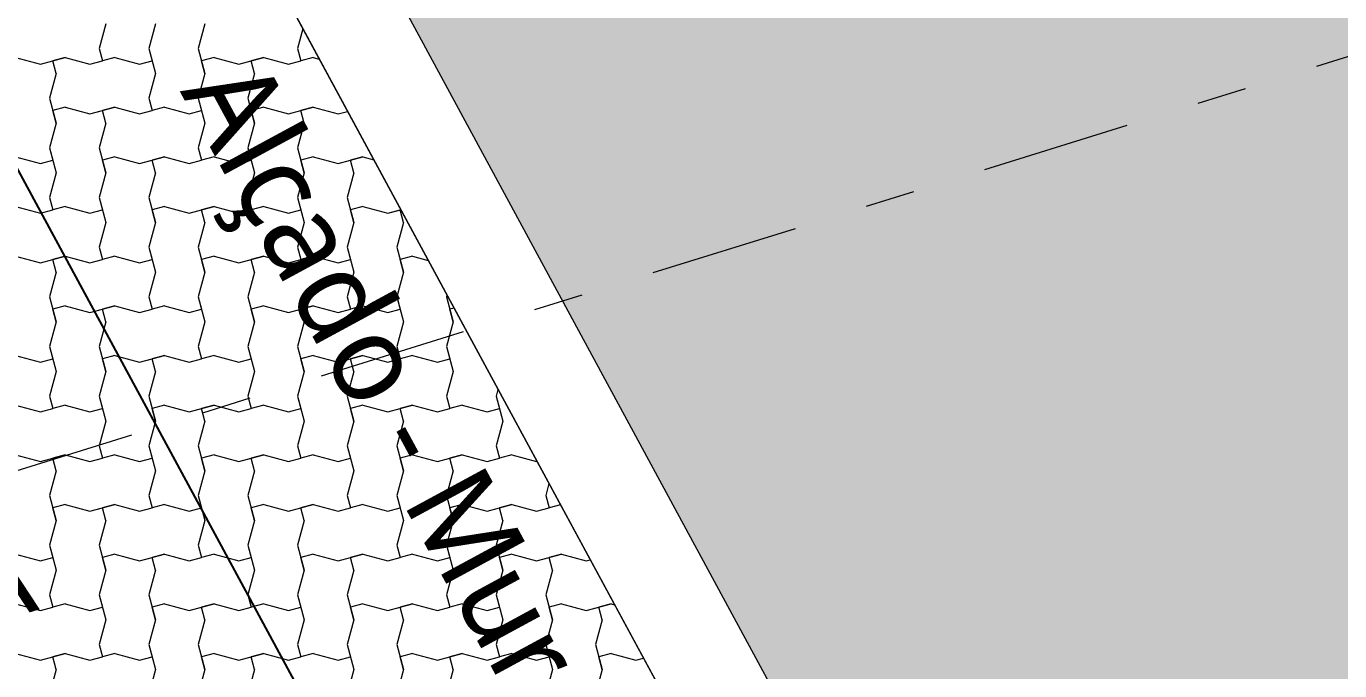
# Model space of a CAD drawing. Header units: metres. Extents: x -111189 to -108577, y -72951 to -72647.
# Drawn here: x -110201.613 to -110198.967, y -72660.995 to -72659.697 of the extents above; entities that cross this region are included whole.
import ezdxf

# ---------------------------------------------------------------- set-up
doc = ezdxf.new("R2010")
doc.units = ezdxf.units.M
doc.header["$MEASUREMENT"] = 0
doc.set_wipeout_variables(frame=1)
doc.linetypes.add('OTK - Traço Ponto CORTES_ALÇ', pattern=[0.6, 0.3, -0.15, 0, -0.15])
doc.linetypes.add('Wipeout_Contour', pattern=[1, 0, -1])
for name, color, linetype in [('00 - Muros - Pormenores', 7, 'Continuous'), ('02 - PASSEIOS', 7, 'Continuous'), ('07 - MUROS', 7, 'Continuous'), ('14 - CORTES.Marcadores', 7, 'Continuous'), ('Planta Piso -1_1_01 - TERRENO PROPOSTO', 7, 'Continuous')]:
    doc.layers.add(name, color=color, linetype=linetype)
doc.styles.add('ESTILO_GERADO_2', font='malgunsl.ttf')
doc.styles.add('ESTILO_GERADO_3', font='AGENCYR.TTF')
doc.styles.add('ESTILO_GERADO_4', font='malgunsl.ttf', dxfattribs={"width": 0.8})
doc.dimstyles.new('ESTILO_GERADO__2', dxfattribs={"dimtxt": 0.15, "dimasz": 0.057, "dimexe": 0.18, "dimexo": 0.05, "dimgap": 0, "dimtad": 1, "dimzin": 0, "dimdsep": 46, "dimtxsty": 'ESTILO_GERADO_3', "dimblk": 'ARROWHEAD_2', "dimblk1": 'ARROWHEAD_2', "dimblk2": 'ARROWHEAD_2', "dimcen": 0.09, "dimclrd": 7, "dimclre": 7, "dimclrt": 7, "dimadec": 0, "dimazin": 0, "dimtfac": 1, "dimtdec": 4, "dimtmove": 0, "dimatfit": 3, "dimfxl": 1, "dimtolj": 1, "dimtzin": 0, "dimarcsym": 0})

# ---------------------------------------------------------------- blocks, each defined once
blk = doc.blocks.new('*X25', base_point=(-110957.0649, -73026.2797))
at = {"layer": '02 - PASSEIOS', "color": 253, "linetype": 'Continuous', "lineweight": 9}
for p, q in [((-111177.0515, -72922.198), (-111177.0649, -72922.248)), ((-111176.9515, -72922.198), (-111176.9649, -72922.248)), ((-111176.9515, -72922.198), (-111176.9649, -72922.248)), ((-111176.8515, -72922.198), (-111176.8649, -72922.248)), ((-111176.6542, -72922.2083), (-111176.6649, -72922.248)), ((-111177.0649, -72922.248), (-111177.0582, -72922.273)), ((-111176.9649, -72922.248), (-111176.9582, -72922.273)), ((-111176.9649, -72922.248), (-111176.9515, -72922.298)), ((-111176.8649, -72922.248), (-111176.8515, -72922.298)), ((-111176.6649, -72922.248), (-111176.6582, -72922.273)), ((-111177.2332, -72922.2663), (-111177.1832, -72922.2797)), ((-111177.2332, -72922.2663), (-111177.1832, -72922.2797)), ((-111177.1832, -72922.2797), (-111177.1332, -72922.2663)), ((-111177.1832, -72922.2797), (-111177.1582, -72922.273)), ((-111177.1332, -72922.2663), (-111177.1582, -72922.273)), ((-111177.1515, -72922.298), (-111177.1582, -72922.273)), ((-111177.1332, -72922.2663), (-111177.0832, -72922.2797)), ((-111177.1332, -72922.2663), (-111177.0832, -72922.2797)), ((-111177.0832, -72922.2797), (-111177.0582, -72922.273)), ((-111177.0832, -72922.2797), (-111177.0582, -72922.273)), ((-111177.0332, -72922.2663), (-111177.0582, -72922.273)), ((-111177.0332, -72922.2663), (-111176.9832, -72922.2797)), ((-111176.9832, -72922.2797), (-111176.9582, -72922.273)), ((-111176.8332, -72922.2663), (-111176.8582, -72922.273)), ((-111176.8332, -72922.2663), (-111176.8582, -72922.273)), ((-111176.8515, -72922.298), (-111176.8582, -72922.273)), ((-111176.8332, -72922.2663), (-111176.7832, -72922.2797)), ((-111176.8332, -72922.2663), (-111176.7832, -72922.2797)), ((-111176.7832, -72922.2797), (-111176.7332, -72922.2663)), ((-111176.7832, -72922.2797), (-111176.7582, -72922.273)), ((-111176.7332, -72922.2663), (-111176.7582, -72922.273)), ((-111176.7515, -72922.298), (-111176.7582, -72922.273)), ((-111176.7332, -72922.2663), (-111176.6832, -72922.2797)), ((-111176.7332, -72922.2663), (-111176.6832, -72922.2797)), ((-111176.6832, -72922.2797), (-111176.6582, -72922.273)), ((-111176.6832, -72922.2797), (-111176.6582, -72922.273)), ((-111176.6332, -72922.2663), (-111176.6582, -72922.273)), ((-111176.6332, -72922.2663), (-111176.6211, -72922.2696)), ((-111177.1515, -72922.298), (-111177.1649, -72922.348)), ((-111176.9515, -72922.298), (-111176.9649, -72922.348)), ((-111176.8515, -72922.298), (-111176.8649, -72922.348)), ((-111176.8515, -72922.298), (-111176.8649, -72922.348)), ((-111176.7515, -72922.298), (-111176.7649, -72922.348)), ((-111177.1649, -72922.348), (-111177.1515, -72922.398)), ((-111177.1332, -72922.3663), (-111177.1582, -72922.373)), ((-111177.1332, -72922.3663), (-111177.1582, -72922.373)), ((-111177.1332, -72922.3663), (-111177.0832, -72922.3797)), ((-111177.1332, -72922.3663), (-111177.0832, -72922.3797)), ((-111177.0832, -72922.3797), (-111177.0332, -72922.3663)), ((-111177.0332, -72922.3663), (-111177.0582, -72922.373)), ((-111177.0332, -72922.3663), (-111176.9832, -72922.3797)), ((-111177.0332, -72922.3663), (-111176.9832, -72922.3797)), ((-111176.9649, -72922.348), (-111176.9582, -72922.373)), ((-111176.9332, -72922.3663), (-111176.9582, -72922.373)), ((-111176.9332, -72922.3663), (-111176.8832, -72922.3797)), ((-111176.8649, -72922.348), (-111176.8582, -72922.373)), ((-111176.8649, -72922.348), (-111176.8515, -72922.398)), ((-111176.7649, -72922.348), (-111176.7515, -72922.398)), ((-111176.7332, -72922.3663), (-111176.7582, -72922.373)), ((-111176.7332, -72922.3663), (-111176.7582, -72922.373)), ((-111176.7332, -72922.3663), (-111176.6832, -72922.3797)), ((-111176.7332, -72922.3663), (-111176.6832, -72922.3797)), ((-111176.6832, -72922.3797), (-111176.6332, -72922.3663)), ((-111176.6332, -72922.3663), (-111176.6582, -72922.373)), ((-111176.6332, -72922.3663), (-111176.5832, -72922.3797)), ((-111176.6332, -72922.3663), (-111176.5832, -72922.3797)), ((-111177.1515, -72922.398), (-111177.1649, -72922.448)), ((-111177.1515, -72922.398), (-111177.1649, -72922.448)), ((-111177.1515, -72922.398), (-111177.1582, -72922.373)), ((-111177.0832, -72922.3797), (-111177.0582, -72922.373)), ((-111177.0515, -72922.398), (-111177.0649, -72922.448)), ((-111177.0515, -72922.398), (-111177.0582, -72922.373)), ((-111176.9832, -72922.3797), (-111176.9582, -72922.373)), ((-111176.9832, -72922.3797), (-111176.9582, -72922.373)), ((-111176.8832, -72922.3797), (-111176.8582, -72922.373)), ((-111176.8515, -72922.398), (-111176.8649, -72922.448)), ((-111176.7515, -72922.398), (-111176.7649, -72922.448)), ((-111176.7515, -72922.398), (-111176.7649, -72922.448)), ((-111176.7515, -72922.398), (-111176.7582, -72922.373)), ((-111176.6832, -72922.3797), (-111176.6582, -72922.373)), ((-111176.6515, -72922.398), (-111176.6649, -72922.448)), ((-111176.6515, -72922.398), (-111176.6582, -72922.373)), ((-111176.5832, -72922.3797), (-111176.5642, -72922.3746)), ((-111176.5832, -72922.3797), (-111176.5642, -72922.3746)), ((-111177.1649, -72922.448), (-111177.1582, -72922.473)), ((-111177.1649, -72922.448), (-111177.1515, -72922.498)), ((-111177.0649, -72922.448), (-111177.0515, -72922.498)), ((-111176.8649, -72922.448), (-111176.8582, -72922.473)), ((-111176.7649, -72922.448), (-111176.7582, -72922.473)), ((-111176.7649, -72922.448), (-111176.7515, -72922.498)), ((-111176.6649, -72922.448), (-111176.6515, -72922.498)), ((-111177.2332, -72922.4663), (-111177.1832, -72922.4797)), ((-111177.1832, -72922.4797), (-111177.1582, -72922.473)), ((-111177.0332, -72922.4663), (-111177.0582, -72922.473)), ((-111177.0332, -72922.4663), (-111177.0582, -72922.473)), ((-111177.0515, -72922.498), (-111177.0582, -72922.473)), ((-111177.0332, -72922.4663), (-111176.9832, -72922.4797)), ((-111177.0332, -72922.4663), (-111176.9832, -72922.4797)), ((-111176.9832, -72922.4797), (-111176.9332, -72922.4663)), ((-111176.9832, -72922.4797), (-111176.9582, -72922.473)), ((-111176.9332, -72922.4663), (-111176.9582, -72922.473)), ((-111176.9515, -72922.498), (-111176.9582, -72922.473)), ((-111176.9332, -72922.4663), (-111176.8832, -72922.4797)), ((-111176.9332, -72922.4663), (-111176.8832, -72922.4797)), ((-111176.8832, -72922.4797), (-111176.8582, -72922.473)), ((-111176.8832, -72922.4797), (-111176.8582, -72922.473)), ((-111176.8332, -72922.4663), (-111176.8582, -72922.473)), ((-111176.8332, -72922.4663), (-111176.7832, -72922.4797)), ((-111176.7832, -72922.4797), (-111176.7582, -72922.473)), ((-111176.6332, -72922.4663), (-111176.6582, -72922.473)), ((-111176.6332, -72922.4663), (-111176.6582, -72922.473)), ((-111176.6515, -72922.498), (-111176.6582, -72922.473)), ((-111176.6332, -72922.4663), (-111176.5832, -72922.4797)), ((-111176.6332, -72922.4663), (-111176.5832, -72922.4797)), ((-111176.5832, -72922.4797), (-111176.5332, -72922.4663)), ((-111176.5832, -72922.4797), (-111176.5582, -72922.473)), ((-111176.5332, -72922.4663), (-111176.5582, -72922.473)), ((-111176.5515, -72922.498), (-111176.5582, -72922.473)), ((-111176.5332, -72922.4663), (-111176.5114, -72922.4722)), ((-111176.5332, -72922.4663), (-111176.5114, -72922.4722)), ((-111177.1515, -72922.498), (-111177.1649, -72922.548)), ((-111177.0515, -72922.498), (-111177.0649, -72922.548)), ((-111177.0515, -72922.498), (-111177.0649, -72922.548)), ((-111176.9515, -72922.498), (-111176.9649, -72922.548)), ((-111176.7515, -72922.498), (-111176.7649, -72922.548)), ((-111176.6515, -72922.498), (-111176.6649, -72922.548)), ((-111176.6515, -72922.498), (-111176.6649, -72922.548)), ((-111176.5515, -72922.498), (-111176.5649, -72922.548)), ((-111177.1649, -72922.548), (-111177.1582, -72922.573)), ((-111177.0649, -72922.548), (-111177.0582, -72922.573)), ((-111177.0649, -72922.548), (-111177.0515, -72922.598)), ((-111176.9649, -72922.548), (-111176.9515, -72922.598)), ((-111176.7649, -72922.548), (-111176.7582, -72922.573)), ((-111176.6649, -72922.548), (-111176.6582, -72922.573)), ((-111176.6649, -72922.548), (-111176.6515, -72922.598)), ((-111176.5649, -72922.548), (-111176.5515, -72922.598)), ((-111177.2332, -72922.5663), (-111177.1832, -72922.5797)), ((-111177.2332, -72922.5663), (-111177.1832, -72922.5797)), ((-111177.1832, -72922.5797), (-111177.1582, -72922.573)), ((-111177.1832, -72922.5797), (-111177.1582, -72922.573)), ((-111177.1332, -72922.5663), (-111177.1582, -72922.573)), ((-111177.1332, -72922.5663), (-111177.0832, -72922.5797)), ((-111177.0832, -72922.5797), (-111177.0582, -72922.573)), ((-111176.9332, -72922.5663), (-111176.9582, -72922.573)), ((-111176.9332, -72922.5663), (-111176.9582, -72922.573)), ((-111176.9515, -72922.598), (-111176.9582, -72922.573)), ((-111176.9332, -72922.5663), (-111176.8832, -72922.5797)), ((-111176.9332, -72922.5663), (-111176.8832, -72922.5797)), ((-111176.8832, -72922.5797), (-111176.8332, -72922.5663)), ((-111176.8832, -72922.5797), (-111176.8582, -72922.573)), ((-111176.8332, -72922.5663), (-111176.8582, -72922.573)), ((-111176.8515, -72922.598), (-111176.8582, -72922.573)), ((-111176.8332, -72922.5663), (-111176.7832, -72922.5797)), ((-111176.8332, -72922.5663), (-111176.7832, -72922.5797)), ((-111176.7832, -72922.5797), (-111176.7582, -72922.573)), ((-111176.7832, -72922.5797), (-111176.7582, -72922.573)), ((-111176.7332, -72922.5663), (-111176.7582, -72922.573)), ((-111176.7332, -72922.5663), (-111176.6832, -72922.5797)), ((-111176.6832, -72922.5797), (-111176.6582, -72922.573)), ((-111176.5332, -72922.5663), (-111176.5582, -72922.573)), ((-111176.5332, -72922.5663), (-111176.5582, -72922.573)), ((-111176.5515, -72922.598), (-111176.5582, -72922.573)), ((-111176.5332, -72922.5663), (-111176.4832, -72922.5797)), ((-111176.5332, -72922.5663), (-111176.4832, -72922.5797)), ((-111176.4832, -72922.5797), (-111176.4569, -72922.5727)), ((-111176.4832, -72922.5797), (-111176.4582, -72922.573)), ((-111176.4569, -72922.5727), (-111176.4582, -72922.573)), ((-111176.4515, -72922.598), (-111176.4582, -72922.573)), ((-111177.0515, -72922.598), (-111177.0649, -72922.648)), ((-111176.9515, -72922.598), (-111176.9649, -72922.648)), ((-111176.9515, -72922.598), (-111176.9649, -72922.648)), ((-111176.8515, -72922.598), (-111176.8649, -72922.648)), ((-111176.6515, -72922.598), (-111176.6649, -72922.648)), ((-111176.5515, -72922.598), (-111176.5649, -72922.648)), ((-111176.5515, -72922.598), (-111176.5649, -72922.648)), ((-111176.4515, -72922.598), (-111176.4649, -72922.648)), ((-111177.0649, -72922.648), (-111177.0582, -72922.673)), ((-111176.9649, -72922.648), (-111176.9582, -72922.673)), ((-111176.9649, -72922.648), (-111176.9515, -72922.698)), ((-111176.8649, -72922.648), (-111176.8515, -72922.698)), ((-111176.6649, -72922.648), (-111176.6582, -72922.673)), ((-111176.5649, -72922.648), (-111176.5582, -72922.673)), ((-111176.5649, -72922.648), (-111176.5515, -72922.698)), ((-111176.4649, -72922.648), (-111176.4515, -72922.698)), ((-111177.2332, -72922.6663), (-111177.1832, -72922.6797)), ((-111177.2332, -72922.6663), (-111177.1832, -72922.6797)), ((-111177.1832, -72922.6797), (-111177.1332, -72922.6663)), ((-111177.1832, -72922.6797), (-111177.1582, -72922.673)), ((-111177.1332, -72922.6663), (-111177.1582, -72922.673)), ((-111177.1515, -72922.698), (-111177.1582, -72922.673)), ((-111177.1332, -72922.6663), (-111177.0832, -72922.6797)), ((-111177.1332, -72922.6663), (-111177.0832, -72922.6797)), ((-111177.0832, -72922.6797), (-111177.0582, -72922.673)), ((-111177.0832, -72922.6797), (-111177.0582, -72922.673)), ((-111177.0332, -72922.6663), (-111177.0582, -72922.673)), ((-111177.0332, -72922.6663), (-111176.9832, -72922.6797)), ((-111176.9832, -72922.6797), (-111176.9582, -72922.673)), ((-111176.8332, -72922.6663), (-111176.8582, -72922.673)), ((-111176.8332, -72922.6663), (-111176.8582, -72922.673)), ((-111176.8515, -72922.698), (-111176.8582, -72922.673)), ((-111176.8332, -72922.6663), (-111176.7832, -72922.6797)), ((-111176.8332, -72922.6663), (-111176.7832, -72922.6797)), ((-111176.7832, -72922.6797), (-111176.7332, -72922.6663)), ((-111176.7832, -72922.6797), (-111176.7582, -72922.673)), ((-111176.7332, -72922.6663), (-111176.7582, -72922.673)), ((-111176.7515, -72922.698), (-111176.7582, -72922.673)), ((-111176.7332, -72922.6663), (-111176.6832, -72922.6797)), ((-111176.7332, -72922.6663), (-111176.6832, -72922.6797)), ((-111176.6832, -72922.6797), (-111176.6582, -72922.673)), ((-111176.6832, -72922.6797), (-111176.6582, -72922.673)), ((-111176.6332, -72922.6663), (-111176.6582, -72922.673)), ((-111176.6332, -72922.6663), (-111176.5832, -72922.6797)), ((-111176.5832, -72922.6797), (-111176.5582, -72922.673)), ((-111176.4332, -72922.6663), (-111176.4582, -72922.673)), ((-111176.4332, -72922.6663), (-111176.4582, -72922.673)), ((-111176.4515, -72922.698), (-111176.4582, -72922.673)), ((-111176.4332, -72922.6663), (-111176.4016, -72922.6748)), ((-111176.4332, -72922.6663), (-111176.4016, -72922.6748)), ((-111177.1515, -72922.698), (-111177.1649, -72922.748)), ((-111176.9515, -72922.698), (-111176.9649, -72922.748)), ((-111176.8515, -72922.698), (-111176.8649, -72922.748)), ((-111176.8515, -72922.698), (-111176.8649, -72922.748)), ((-111176.7515, -72922.698), (-111176.7649, -72922.748)), ((-111176.5515, -72922.698), (-111176.5649, -72922.748)), ((-111176.4515, -72922.698), (-111176.4649, -72922.748)), ((-111176.4515, -72922.698), (-111176.4649, -72922.748)), ((-111177.1649, -72922.748), (-111177.1515, -72922.798)), ((-111177.1332, -72922.7663), (-111177.1582, -72922.773)), ((-111177.1332, -72922.7663), (-111177.1582, -72922.773)), ((-111177.1332, -72922.7663), (-111177.0832, -72922.7797)), ((-111177.1332, -72922.7663), (-111177.0832, -72922.7797)), ((-111177.0832, -72922.7797), (-111177.0332, -72922.7663)), ((-111177.0332, -72922.7663), (-111177.0582, -72922.773)), ((-111177.0332, -72922.7663), (-111176.9832, -72922.7797)), ((-111177.0332, -72922.7663), (-111176.9832, -72922.7797)), ((-111176.9649, -72922.748), (-111176.9582, -72922.773)), ((-111176.9332, -72922.7663), (-111176.9582, -72922.773)), ((-111176.9332, -72922.7663), (-111176.8832, -72922.7797)), ((-111176.8649, -72922.748), (-111176.8582, -72922.773)), ((-111176.8649, -72922.748), (-111176.8515, -72922.798)), ((-111176.7649, -72922.748), (-111176.7515, -72922.798)), ((-111176.7332, -72922.7663), (-111176.7582, -72922.773)), ((-111176.7332, -72922.7663), (-111176.7582, -72922.773)), ((-111176.7332, -72922.7663), (-111176.6832, -72922.7797)), ((-111176.7332, -72922.7663), (-111176.6832, -72922.7797)), ((-111176.6832, -72922.7797), (-111176.6332, -72922.7663)), ((-111176.6332, -72922.7663), (-111176.6582, -72922.773)), ((-111176.6332, -72922.7663), (-111176.5832, -72922.7797)), ((-111176.6332, -72922.7663), (-111176.5832, -72922.7797)), ((-111176.5649, -72922.748), (-111176.5582, -72922.773)), ((-111176.5332, -72922.7663), (-111176.5582, -72922.773)), ((-111176.5332, -72922.7663), (-111176.4832, -72922.7797)), ((-111176.4649, -72922.748), (-111176.4582, -72922.773)), ((-111176.4649, -72922.748), (-111176.4515, -72922.798)), ((-111176.3639, -72922.7445), (-111176.3649, -72922.748)), ((-111176.3649, -72922.748), (-111176.3515, -72922.798)), ((-111177.1515, -72922.798), (-111177.1582, -72922.773)), ((-111177.0832, -72922.7797), (-111177.0582, -72922.773)), ((-111177.0515, -72922.798), (-111177.0582, -72922.773)), ((-111176.9832, -72922.7797), (-111176.9582, -72922.773)), ((-111176.9832, -72922.7797), (-111176.9582, -72922.773)), ((-111176.8832, -72922.7797), (-111176.8582, -72922.773)), ((-111176.7515, -72922.798), (-111176.7582, -72922.773)), ((-111176.6832, -72922.7797), (-111176.6582, -72922.773)), ((-111176.6515, -72922.798), (-111176.6582, -72922.773)), ((-111176.5832, -72922.7797), (-111176.5582, -72922.773)), ((-111176.5832, -72922.7797), (-111176.5582, -72922.773)), ((-111176.4832, -72922.7797), (-111176.4582, -72922.773)), ((-111176.3497, -72922.7708), (-111176.3582, -72922.773)), ((-111176.3497, -72922.7708), (-111176.3582, -72922.773)), ((-111176.3515, -72922.798), (-111176.3582, -72922.773)), ((-111177.1515, -72922.798), (-111177.1649, -72922.848)), ((-111177.1515, -72922.798), (-111177.1649, -72922.848)), ((-111177.0515, -72922.798), (-111177.0649, -72922.848)), ((-111176.8515, -72922.798), (-111176.8649, -72922.848)), ((-111176.7515, -72922.798), (-111176.7649, -72922.848)), ((-111176.7515, -72922.798), (-111176.7649, -72922.848)), ((-111176.6515, -72922.798), (-111176.6649, -72922.848)), ((-111176.4515, -72922.798), (-111176.4649, -72922.848)), ((-111176.3515, -72922.798), (-111176.3649, -72922.848)), ((-111176.3515, -72922.798), (-111176.3649, -72922.848)), ((-111177.2332, -72922.8663), (-111177.1832, -72922.8797)), ((-111177.1832, -72922.8797), (-111177.1582, -72922.873)), ((-111177.1649, -72922.848), (-111177.1582, -72922.873)), ((-111177.1649, -72922.848), (-111177.1515, -72922.898)), ((-111177.0649, -72922.848), (-111177.0515, -72922.898)), ((-111177.0332, -72922.8663), (-111177.0582, -72922.873)), ((-111177.0332, -72922.8663), (-111177.0582, -72922.873)), ((-111177.0515, -72922.898), (-111177.0582, -72922.873)), ((-111177.0332, -72922.8663), (-111176.9832, -72922.8797)), ((-111177.0332, -72922.8663), (-111176.9832, -72922.8797)), ((-111176.9832, -72922.8797), (-111176.9332, -72922.8663)), ((-111176.9832, -72922.8797), (-111176.9582, -72922.873)), ((-111176.9332, -72922.8663), (-111176.9582, -72922.873)), ((-111176.9515, -72922.898), (-111176.9582, -72922.873)), ((-111176.9332, -72922.8663), (-111176.8832, -72922.8797)), ((-111176.9332, -72922.8663), (-111176.8832, -72922.8797)), ((-111176.8832, -72922.8797), (-111176.8582, -72922.873)), ((-111176.8832, -72922.8797), (-111176.8582, -72922.873)), ((-111176.8649, -72922.848), (-111176.8582, -72922.873)), ((-111176.8332, -72922.8663), (-111176.8582, -72922.873)), ((-111176.8332, -72922.8663), (-111176.7832, -72922.8797)), ((-111176.7832, -72922.8797), (-111176.7582, -72922.873)), ((-111176.7649, -72922.848), (-111176.7582, -72922.873)), ((-111176.7649, -72922.848), (-111176.7515, -72922.898)), ((-111176.6649, -72922.848), (-111176.6515, -72922.898)), ((-111176.6332, -72922.8663), (-111176.6582, -72922.873)), ((-111176.6332, -72922.8663), (-111176.6582, -72922.873)), ((-111176.6515, -72922.898), (-111176.6582, -72922.873)), ((-111176.6332, -72922.8663), (-111176.5832, -72922.8797)), ((-111176.6332, -72922.8663), (-111176.5832, -72922.8797)), ((-111176.5832, -72922.8797), (-111176.5332, -72922.8663)), ((-111176.5832, -72922.8797), (-111176.5582, -72922.873)), ((-111176.5332, -72922.8663), (-111176.5582, -72922.873)), ((-111176.5515, -72922.898), (-111176.5582, -72922.873)), ((-111176.5332, -72922.8663), (-111176.4832, -72922.8797)), ((-111176.5332, -72922.8663), (-111176.4832, -72922.8797)), ((-111176.4832, -72922.8797), (-111176.4582, -72922.873)), ((-111176.4832, -72922.8797), (-111176.4582, -72922.873)), ((-111176.4649, -72922.848), (-111176.4582, -72922.873)), ((-111176.4332, -72922.8663), (-111176.4582, -72922.873)), ((-111176.4332, -72922.8663), (-111176.3832, -72922.8797)), ((-111176.3832, -72922.8797), (-111176.3582, -72922.873)), ((-111176.3649, -72922.848), (-111176.3582, -72922.873)), ((-111176.3649, -72922.848), (-111176.3515, -72922.898)), ((-111177.1515, -72922.898), (-111177.1649, -72922.948)), ((-111177.0515, -72922.898), (-111177.0649, -72922.948)), ((-111177.0515, -72922.898), (-111177.0649, -72922.948)), ((-111176.9515, -72922.898), (-111176.9649, -72922.948)), ((-111176.7515, -72922.898), (-111176.7649, -72922.948)), ((-111176.6515, -72922.898), (-111176.6649, -72922.948)), ((-111176.6515, -72922.898), (-111176.6649, -72922.948)), ((-111176.5515, -72922.898), (-111176.5649, -72922.948)), ((-111176.3515, -72922.898), (-111176.3649, -72922.948)), ((-111177.1649, -72922.948), (-111177.1582, -72922.973)), ((-111177.0649, -72922.948), (-111177.0582, -72922.973)), ((-111177.0649, -72922.948), (-111177.0515, -72922.998)), ((-111176.9649, -72922.948), (-111176.9515, -72922.998)), ((-111176.7649, -72922.948), (-111176.7582, -72922.973)), ((-111176.6649, -72922.948), (-111176.6582, -72922.973)), ((-111176.6649, -72922.948), (-111176.6515, -72922.998)), ((-111176.5649, -72922.948), (-111176.5515, -72922.998)), ((-111176.3649, -72922.948), (-111176.3582, -72922.973)), ((-111176.2612, -72922.9342), (-111176.2649, -72922.948)), ((-111176.2612, -72922.9342), (-111176.2649, -72922.948)), ((-111176.2649, -72922.948), (-111176.2582, -72922.973)), ((-111176.2649, -72922.948), (-111176.2515, -72922.998)), ((-111177.2332, -72922.9663), (-111177.1832, -72922.9797)), ((-111177.2332, -72922.9663), (-111177.1832, -72922.9797)), ((-111177.1832, -72922.9797), (-111177.1582, -72922.973)), ((-111177.1832, -72922.9797), (-111177.1582, -72922.973)), ((-111177.1332, -72922.9663), (-111177.1582, -72922.973)), ((-111177.1332, -72922.9663), (-111177.0832, -72922.9797)), ((-111177.0832, -72922.9797), (-111177.0582, -72922.973)), ((-111176.9332, -72922.9663), (-111176.9582, -72922.973)), ((-111176.9332, -72922.9663), (-111176.9582, -72922.973)), ((-111176.9515, -72922.998), (-111176.9582, -72922.973)), ((-111176.9332, -72922.9663), (-111176.8832, -72922.9797)), ((-111176.9332, -72922.9663), (-111176.8832, -72922.9797)), ((-111176.8832, -72922.9797), (-111176.8332, -72922.9663)), ((-111176.8832, -72922.9797), (-111176.8582, -72922.973)), ((-111176.8332, -72922.9663), (-111176.8582, -72922.973)), ((-111176.8515, -72922.998), (-111176.8582, -72922.973)), ((-111176.8332, -72922.9663), (-111176.7832, -72922.9797)), ((-111176.8332, -72922.9663), (-111176.7832, -72922.9797)), ((-111176.7832, -72922.9797), (-111176.7582, -72922.973)), ((-111176.7832, -72922.9797), (-111176.7582, -72922.973)), ((-111176.7332, -72922.9663), (-111176.7582, -72922.973)), ((-111176.7332, -72922.9663), (-111176.6832, -72922.9797)), ((-111176.6832, -72922.9797), (-111176.6582, -72922.973)), ((-111176.5332, -72922.9663), (-111176.5582, -72922.973)), ((-111176.5332, -72922.9663), (-111176.5582, -72922.973)), ((-111176.5515, -72922.998), (-111176.5582, -72922.973)), ((-111176.5332, -72922.9663), (-111176.4832, -72922.9797)), ((-111176.5332, -72922.9663), (-111176.4832, -72922.9797)), ((-111176.4832, -72922.9797), (-111176.4332, -72922.9663)), ((-111176.4832, -72922.9797), (-111176.4582, -72922.973)), ((-111176.4332, -72922.9663), (-111176.4582, -72922.973)), ((-111176.4515, -72922.998), (-111176.4582, -72922.973)), ((-111176.4332, -72922.9663), (-111176.3832, -72922.9797)), ((-111176.4332, -72922.9663), (-111176.3832, -72922.9797)), ((-111176.3832, -72922.9797), (-111176.3582, -72922.973)), ((-111176.3832, -72922.9797), (-111176.3582, -72922.973)), ((-111176.3332, -72922.9663), (-111176.3582, -72922.973)), ((-111176.3332, -72922.9663), (-111176.2832, -72922.9797)), ((-111176.2832, -72922.9797), (-111176.2582, -72922.973)), ((-111177.0515, -72922.998), (-111177.0649, -72923.048)), ((-111176.9515, -72922.998), (-111176.9649, -72923.048)), ((-111176.9515, -72922.998), (-111176.9649, -72923.048)), ((-111176.8515, -72922.998), (-111176.8649, -72923.048)), ((-111176.6515, -72922.998), (-111176.6649, -72923.048)), ((-111176.5515, -72922.998), (-111176.5649, -72923.048)), ((-111176.5515, -72922.998), (-111176.5649, -72923.048)), ((-111176.4515, -72922.998), (-111176.4649, -72923.048)), ((-111176.2515, -72922.998), (-111176.2649, -72923.048)), ((-111177.0649, -72923.048), (-111177.0582, -72923.073)), ((-111176.9649, -72923.048), (-111176.9582, -72923.073)), ((-111176.9649, -72923.048), (-111176.9515, -72923.098)), ((-111176.8649, -72923.048), (-111176.8515, -72923.098)), ((-111176.6649, -72923.048), (-111176.6582, -72923.073)), ((-111176.5649, -72923.048), (-111176.5582, -72923.073)), ((-111176.5649, -72923.048), (-111176.5515, -72923.098)), ((-111176.4649, -72923.048), (-111176.4515, -72923.098)), ((-111176.2649, -72923.048), (-111176.2582, -72923.073)), ((-111177.2332, -72923.0663), (-111177.1832, -72923.0797)), ((-111177.2332, -72923.0663), (-111177.1832, -72923.0797)), ((-111177.1832, -72923.0797), (-111177.1332, -72923.0663)), ((-111177.1832, -72923.0797), (-111177.1582, -72923.073)), ((-111177.1332, -72923.0663), (-111177.1582, -72923.073)), ((-111177.1515, -72923.098), (-111177.1582, -72923.073)), ((-111177.1332, -72923.0663), (-111177.0832, -72923.0797)), ((-111177.1332, -72923.0663), (-111177.0832, -72923.0797)), ((-111177.0832, -72923.0797), (-111177.0582, -72923.073)), ((-111177.0832, -72923.0797), (-111177.0582, -72923.073)), ((-111177.0332, -72923.0663), (-111177.0582, -72923.073)), ((-111177.0332, -72923.0663), (-111176.9832, -72923.0797)), ((-111176.9832, -72923.0797), (-111176.9582, -72923.073)), ((-111176.8332, -72923.0663), (-111176.8582, -72923.073)), ((-111176.8332, -72923.0663), (-111176.8582, -72923.073)), ((-111176.8515, -72923.098), (-111176.8582, -72923.073)), ((-111176.8332, -72923.0663), (-111176.7832, -72923.0797)), ((-111176.8332, -72923.0663), (-111176.7832, -72923.0797)), ((-111176.7832, -72923.0797), (-111176.7332, -72923.0663)), ((-111176.7832, -72923.0797), (-111176.7582, -72923.073)), ((-111176.7332, -72923.0663), (-111176.7582, -72923.073)), ((-111176.7515, -72923.098), (-111176.7582, -72923.073)), ((-111176.7332, -72923.0663), (-111176.6832, -72923.0797)), ((-111176.7332, -72923.0663), (-111176.6832, -72923.0797)), ((-111176.6832, -72923.0797), (-111176.6582, -72923.073)), ((-111176.6832, -72923.0797), (-111176.6582, -72923.073)), ((-111176.6332, -72923.0663), (-111176.6582, -72923.073)), ((-111176.6332, -72923.0663), (-111176.5832, -72923.0797)), ((-111176.5832, -72923.0797), (-111176.5582, -72923.073)), ((-111176.4332, -72923.0663), (-111176.4582, -72923.073)), ((-111176.4332, -72923.0663), (-111176.4582, -72923.073)), ((-111176.4515, -72923.098), (-111176.4582, -72923.073)), ((-111176.4332, -72923.0663), (-111176.3832, -72923.0797)), ((-111176.4332, -72923.0663), (-111176.3832, -72923.0797)), ((-111176.3832, -72923.0797), (-111176.3332, -72923.0663)), ((-111176.3832, -72923.0797), (-111176.3582, -72923.073)), ((-111176.3332, -72923.0663), (-111176.3582, -72923.073)), ((-111176.3515, -72923.098), (-111176.3582, -72923.073)), ((-111176.3332, -72923.0663), (-111176.2832, -72923.0797)), ((-111176.3332, -72923.0663), (-111176.2832, -72923.0797)), ((-111176.2832, -72923.0797), (-111176.2582, -72923.073)), ((-111176.2832, -72923.0797), (-111176.2582, -72923.073)), ((-111176.2332, -72923.0663), (-111176.2582, -72923.073)), ((-111176.2332, -72923.0663), (-111176.1832, -72923.0797)), ((-111176.1832, -72923.0797), (-111176.1825, -72923.0795)), ((-111177.1515, -72923.098), (-111177.1649, -72923.148)), ((-111176.9515, -72923.098), (-111176.9649, -72923.148)), ((-111176.8515, -72923.098), (-111176.8649, -72923.148)), ((-111176.8515, -72923.098), (-111176.8649, -72923.148)), ((-111176.7515, -72923.098), (-111176.7649, -72923.148)), ((-111176.5515, -72923.098), (-111176.5649, -72923.148)), ((-111176.4515, -72923.098), (-111176.4649, -72923.148)), ((-111176.4515, -72923.098), (-111176.4649, -72923.148)), ((-111176.3515, -72923.098), (-111176.3649, -72923.148)), ((-111176.1584, -72923.1239), (-111176.1649, -72923.148)), ((-111177.1649, -72923.148), (-111177.1515, -72923.198)), ((-111176.9649, -72923.148), (-111176.9582, -72923.173)), ((-111176.8649, -72923.148), (-111176.8582, -72923.173)), ((-111176.8649, -72923.148), (-111176.8515, -72923.198)), ((-111176.7649, -72923.148), (-111176.7515, -72923.198)), ((-111176.5649, -72923.148), (-111176.5582, -72923.173)), ((-111176.4649, -72923.148), (-111176.4582, -72923.173)), ((-111176.4649, -72923.148), (-111176.4515, -72923.198)), ((-111176.3649, -72923.148), (-111176.3515, -72923.198)), ((-111176.1649, -72923.148), (-111176.1582, -72923.173)), ((-111177.1332, -72923.1663), (-111177.1582, -72923.173)), ((-111177.1332, -72923.1663), (-111177.1582, -72923.173)), ((-111177.1515, -72923.198), (-111177.1582, -72923.173)), ((-111177.1332, -72923.1663), (-111177.0832, -72923.1797)), ((-111177.1332, -72923.1663), (-111177.0832, -72923.1797)), ((-111177.0832, -72923.1797), (-111177.0332, -72923.1663)), ((-111177.0832, -72923.1797), (-111177.0582, -72923.173)), ((-111177.0332, -72923.1663), (-111177.0582, -72923.173)), ((-111177.0515, -72923.198), (-111177.0582, -72923.173)), ((-111177.0332, -72923.1663), (-111176.9832, -72923.1797)), ((-111177.0332, -72923.1663), (-111176.9832, -72923.1797)), ((-111176.9832, -72923.1797), (-111176.9582, -72923.173)), ((-111176.9832, -72923.1797), (-111176.9582, -72923.173)), ((-111176.9332, -72923.1663), (-111176.9582, -72923.173)), ((-111176.9332, -72923.1663), (-111176.8832, -72923.1797)), ((-111176.8832, -72923.1797), (-111176.8582, -72923.173)), ((-111176.7332, -72923.1663), (-111176.7582, -72923.173)), ((-111176.7332, -72923.1663), (-111176.7582, -72923.173)), ((-111176.7515, -72923.198), (-111176.7582, -72923.173)), ((-111176.7332, -72923.1663), (-111176.6832, -72923.1797)), ((-111176.7332, -72923.1663), (-111176.6832, -72923.1797)), ((-111176.6832, -72923.1797), (-111176.6332, -72923.1663)), ((-111176.6832, -72923.1797), (-111176.6582, -72923.173)), ((-111176.6332, -72923.1663), (-111176.6582, -72923.173)), ((-111176.6515, -72923.198), (-111176.6582, -72923.173)), ((-111176.6332, -72923.1663), (-111176.5832, -72923.1797)), ((-111176.6332, -72923.1663), (-111176.5832, -72923.1797)), ((-111176.5832, -72923.1797), (-111176.5582, -72923.173)), ((-111176.5832, -72923.1797), (-111176.5582, -72923.173)), ((-111176.5332, -72923.1663), (-111176.5582, -72923.173)), ((-111176.5332, -72923.1663), (-111176.4832, -72923.1797)), ((-111176.4832, -72923.1797), (-111176.4582, -72923.173)), ((-111176.3332, -72923.1663), (-111176.3582, -72923.173)), ((-111176.3332, -72923.1663), (-111176.3582, -72923.173)), ((-111176.3515, -72923.198), (-111176.3582, -72923.173)), ((-111176.3332, -72923.1663), (-111176.2832, -72923.1797)), ((-111176.3332, -72923.1663), (-111176.2832, -72923.1797)), ((-111176.2832, -72923.1797), (-111176.2332, -72923.1663)), ((-111176.2832, -72923.1797), (-111176.2582, -72923.173)), ((-111176.2332, -72923.1663), (-111176.2582, -72923.173)), ((-111176.2515, -72923.198), (-111176.2582, -72923.173)), ((-111176.2332, -72923.1663), (-111176.1832, -72923.1797)), ((-111176.2332, -72923.1663), (-111176.1832, -72923.1797)), ((-111176.1832, -72923.1797), (-111176.1582, -72923.173)), ((-111176.1832, -72923.1797), (-111176.1582, -72923.173)), ((-111176.1352, -72923.1669), (-111176.1582, -72923.173)), ((-111177.1515, -72923.198), (-111177.1649, -72923.248)), ((-111177.1515, -72923.198), (-111177.1649, -72923.248)), ((-111177.0515, -72923.198), (-111177.0649, -72923.248)), ((-111176.8515, -72923.198), (-111176.8649, -72923.248)), ((-111176.7515, -72923.198), (-111176.7649, -72923.248)), ((-111176.7515, -72923.198), (-111176.7649, -72923.248)), ((-111176.6515, -72923.198), (-111176.6649, -72923.248)), ((-111176.4515, -72923.198), (-111176.4649, -72923.248)), ((-111176.3515, -72923.198), (-111176.3649, -72923.248)), ((-111176.3515, -72923.198), (-111176.3649, -72923.248)), ((-111176.2515, -72923.198), (-111176.2649, -72923.248)), ((-111177.2332, -72923.2663), (-111177.1832, -72923.2797)), ((-111177.1649, -72923.248), (-111177.1582, -72923.273)), ((-111177.1649, -72923.248), (-111177.1515, -72923.298)), ((-111177.0649, -72923.248), (-111177.0515, -72923.298)), ((-111177.0332, -72923.2663), (-111177.0582, -72923.273)), ((-111177.0332, -72923.2663), (-111177.0582, -72923.273)), ((-111177.0332, -72923.2663), (-111176.9832, -72923.2797)), ((-111177.0332, -72923.2663), (-111176.9832, -72923.2797)), ((-111176.9832, -72923.2797), (-111176.9332, -72923.2663)), ((-111176.9332, -72923.2663), (-111176.9582, -72923.273)), ((-111176.9332, -72923.2663), (-111176.8832, -72923.2797)), ((-111176.9332, -72923.2663), (-111176.8832, -72923.2797)), ((-111176.8649, -72923.248), (-111176.8582, -72923.273)), ((-111176.8332, -72923.2663), (-111176.8582, -72923.273)), ((-111176.8332, -72923.2663), (-111176.7832, -72923.2797)), ((-111176.7649, -72923.248), (-111176.7582, -72923.273)), ((-111176.7649, -72923.248), (-111176.7515, -72923.298)), ((-111176.6649, -72923.248), (-111176.6515, -72923.298)), ((-111176.6332, -72923.2663), (-111176.6582, -72923.273)), ((-111176.6332, -72923.2663), (-111176.6582, -72923.273)), ((-111176.6332, -72923.2663), (-111176.5832, -72923.2797)), ((-111176.6332, -72923.2663), (-111176.5832, -72923.2797)), ((-111176.5832, -72923.2797), (-111176.5332, -72923.2663)), ((-111176.5332, -72923.2663), (-111176.5582, -72923.273)), ((-111176.5332, -72923.2663), (-111176.4832, -72923.2797)), ((-111176.5332, -72923.2663), (-111176.4832, -72923.2797)), ((-111176.4649, -72923.248), (-111176.4582, -72923.273)), ((-111176.4332, -72923.2663), (-111176.4582, -72923.273)), ((-111176.4332, -72923.2663), (-111176.3832, -72923.2797)), ((-111176.3649, -72923.248), (-111176.3582, -72923.273)), ((-111176.3649, -72923.248), (-111176.3515, -72923.298)), ((-111176.2649, -72923.248), (-111176.2515, -72923.298)), ((-111176.2332, -72923.2663), (-111176.2582, -72923.273)), ((-111176.2332, -72923.2663), (-111176.2582, -72923.273)), ((-111176.2332, -72923.2663), (-111176.1832, -72923.2797)), ((-111176.2332, -72923.2663), (-111176.1832, -72923.2797)), ((-111176.1832, -72923.2797), (-111176.1332, -72923.2663)), ((-111176.1332, -72923.2663), (-111176.1582, -72923.273)), ((-111176.1332, -72923.2663), (-111176.0832, -72923.2797)), ((-111176.1332, -72923.2663), (-111176.0832, -72923.2797)), ((-111177.1832, -72923.2797), (-111177.1582, -72923.273)), ((-111177.0515, -72923.298), (-111177.0582, -72923.273)), ((-111176.9832, -72923.2797), (-111176.9582, -72923.273)), ((-111176.9515, -72923.298), (-111176.9582, -72923.273)), ((-111176.8832, -72923.2797), (-111176.8582, -72923.273)), ((-111176.8832, -72923.2797), (-111176.8582, -72923.273)), ((-111176.7832, -72923.2797), (-111176.7582, -72923.273)), ((-111176.6515, -72923.298), (-111176.6582, -72923.273)), ((-111176.5832, -72923.2797), (-111176.5582, -72923.273)), ((-111176.5515, -72923.298), (-111176.5582, -72923.273)), ((-111176.4832, -72923.2797), (-111176.4582, -72923.273)), ((-111176.4832, -72923.2797), (-111176.4582, -72923.273)), ((-111176.3832, -72923.2797), (-111176.3582, -72923.273)), ((-111176.2515, -72923.298), (-111176.2582, -72923.273)), ((-111176.1832, -72923.2797), (-111176.1582, -72923.273)), ((-111176.1515, -72923.298), (-111176.1582, -72923.273)), ((-111176.0832, -72923.2797), (-111176.0752, -72923.2776)), ((-111176.0832, -72923.2797), (-111176.0752, -72923.2776)), ((-111177.1515, -72923.298), (-111177.1649, -72923.348)), ((-111177.0515, -72923.298), (-111177.0649, -72923.348)), ((-111177.0515, -72923.298), (-111177.0649, -72923.348)), ((-111176.9515, -72923.298), (-111176.9649, -72923.348)), ((-111176.7515, -72923.298), (-111176.7649, -72923.348)), ((-111176.6515, -72923.298), (-111176.6649, -72923.348)), ((-111176.6515, -72923.298), (-111176.6649, -72923.348)), ((-111176.5515, -72923.298), (-111176.5649, -72923.348)), ((-111176.3515, -72923.298), (-111176.3649, -72923.348)), ((-111176.2515, -72923.298), (-111176.2649, -72923.348)), ((-111176.2515, -72923.298), (-111176.2649, -72923.348)), ((-111176.1515, -72923.298), (-111176.1649, -72923.348)), ((-111177.1649, -72923.348), (-111177.1582, -72923.373)), ((-111177.0649, -72923.348), (-111177.0582, -72923.373)), ((-111177.0649, -72923.348), (-111177.0515, -72923.398)), ((-111176.9649, -72923.348), (-111176.9515, -72923.398)), ((-111176.7649, -72923.348), (-111176.7582, -72923.373)), ((-111176.6649, -72923.348), (-111176.6582, -72923.373)), ((-111176.6649, -72923.348), (-111176.6515, -72923.398)), ((-111176.5649, -72923.348), (-111176.5515, -72923.398)), ((-111176.3649, -72923.348), (-111176.3582, -72923.373)), ((-111176.2649, -72923.348), (-111176.2582, -72923.373)), ((-111176.2649, -72923.348), (-111176.2515, -72923.398)), ((-111176.1649, -72923.348), (-111176.1515, -72923.398)), ((-111177.2332, -72923.3663), (-111177.1832, -72923.3797)), ((-111177.2332, -72923.3663), (-111177.1832, -72923.3797)), ((-111177.1832, -72923.3797), (-111177.1582, -72923.373)), ((-111177.1832, -72923.3797), (-111177.1582, -72923.373)), ((-111177.1332, -72923.3663), (-111177.1582, -72923.373)), ((-111177.1332, -72923.3663), (-111177.0832, -72923.3797)), ((-111177.0832, -72923.3797), (-111177.0582, -72923.373)), ((-111176.9332, -72923.3663), (-111176.9582, -72923.373)), ((-111176.9332, -72923.3663), (-111176.9582, -72923.373)), ((-111176.9515, -72923.398), (-111176.9582, -72923.373)), ((-111176.9332, -72923.3663), (-111176.8832, -72923.3797)), ((-111176.9332, -72923.3663), (-111176.8832, -72923.3797)), ((-111176.8832, -72923.3797), (-111176.8332, -72923.3663)), ((-111176.8832, -72923.3797), (-111176.8582, -72923.373)), ((-111176.8332, -72923.3663), (-111176.8582, -72923.373)), ((-111176.8515, -72923.398), (-111176.8582, -72923.373)), ((-111176.8332, -72923.3663), (-111176.7832, -72923.3797)), ((-111176.8332, -72923.3663), (-111176.7832, -72923.3797)), ((-111176.7832, -72923.3797), (-111176.7582, -72923.373)), ((-111176.7832, -72923.3797), (-111176.7582, -72923.373)), ((-111176.7332, -72923.3663), (-111176.7582, -72923.373)), ((-111176.7332, -72923.3663), (-111176.6832, -72923.3797)), ((-111176.6832, -72923.3797), (-111176.6582, -72923.373)), ((-111176.5332, -72923.3663), (-111176.5582, -72923.373)), ((-111176.5332, -72923.3663), (-111176.5582, -72923.373)), ((-111176.5515, -72923.398), (-111176.5582, -72923.373)), ((-111176.5332, -72923.3663), (-111176.4832, -72923.3797)), ((-111176.5332, -72923.3663), (-111176.4832, -72923.3797)), ((-111176.4832, -72923.3797), (-111176.4332, -72923.3663)), ((-111176.4832, -72923.3797), (-111176.4582, -72923.373)), ((-111176.4332, -72923.3663), (-111176.4582, -72923.373)), ((-111176.4515, -72923.398), (-111176.4582, -72923.373)), ((-111176.4332, -72923.3663), (-111176.3832, -72923.3797)), ((-111176.4332, -72923.3663), (-111176.3832, -72923.3797)), ((-111176.3832, -72923.3797), (-111176.3582, -72923.373)), ((-111176.3832, -72923.3797), (-111176.3582, -72923.373)), ((-111176.3332, -72923.3663), (-111176.3582, -72923.373)), ((-111176.3332, -72923.3663), (-111176.2832, -72923.3797)), ((-111176.2832, -72923.3797), (-111176.2582, -72923.373)), ((-111176.1332, -72923.3663), (-111176.1582, -72923.373)), ((-111176.1332, -72923.3663), (-111176.1582, -72923.373)), ((-111176.1515, -72923.398), (-111176.1582, -72923.373)), ((-111176.1332, -72923.3663), (-111176.0832, -72923.3797)), ((-111176.1332, -72923.3663), (-111176.0832, -72923.3797)), ((-111176.0832, -72923.3797), (-111176.0332, -72923.3663)), ((-111176.0832, -72923.3797), (-111176.0582, -72923.373)), ((-111176.0332, -72923.3663), (-111176.0582, -72923.373)), ((-111176.0515, -72923.398), (-111176.0582, -72923.373)), ((-111176.0332, -72923.3663), (-111176.0261, -72923.3682)), ((-111176.0332, -72923.3663), (-111176.0261, -72923.3682)), ((-111177.0515, -72923.398), (-111177.0649, -72923.448)), ((-111176.9515, -72923.398), (-111176.9649, -72923.448)), ((-111176.9515, -72923.398), (-111176.9649, -72923.448)), ((-111176.8515, -72923.398), (-111176.8649, -72923.448)), ((-111176.6515, -72923.398), (-111176.6649, -72923.448)), ((-111176.5515, -72923.398), (-111176.5649, -72923.448)), ((-111176.5515, -72923.398), (-111176.5649, -72923.448)), ((-111176.4515, -72923.398), (-111176.4649, -72923.448)), ((-111176.2515, -72923.398), (-111176.2649, -72923.448)), ((-111176.1515, -72923.398), (-111176.1649, -72923.448)), ((-111176.1515, -72923.398), (-111176.1649, -72923.448)), ((-111176.0515, -72923.398), (-111176.0649, -72923.448)), ((-111177.0649, -72923.448), (-111177.0582, -72923.473)), ((-111176.9649, -72923.448), (-111176.9582, -72923.473)), ((-111176.9649, -72923.448), (-111176.9515, -72923.498)), ((-111176.8649, -72923.448), (-111176.8515, -72923.498)), ((-111176.6649, -72923.448), (-111176.6582, -72923.473)), ((-111176.5649, -72923.448), (-111176.5582, -72923.473)), ((-111176.5649, -72923.448), (-111176.5515, -72923.498)), ((-111176.4649, -72923.448), (-111176.4515, -72923.498)), ((-111176.2649, -72923.448), (-111176.2582, -72923.473)), ((-111176.1649, -72923.448), (-111176.1582, -72923.473)), ((-111176.1649, -72923.448), (-111176.1515, -72923.498)), ((-111176.0649, -72923.448), (-111176.0515, -72923.498)), ((-111177.2332, -72923.4663), (-111177.1832, -72923.4797)), ((-111177.2332, -72923.4663), (-111177.1832, -72923.4797)), ((-111177.1832, -72923.4797), (-111177.1332, -72923.4663)), ((-111177.1832, -72923.4797), (-111177.1582, -72923.473)), ((-111177.1332, -72923.4663), (-111177.1582, -72923.473)), ((-111177.1515, -72923.498), (-111177.1582, -72923.473)), ((-111177.1332, -72923.4663), (-111177.0832, -72923.4797)), ((-111177.1332, -72923.4663), (-111177.0832, -72923.4797)), ((-111177.0832, -72923.4797), (-111177.0582, -72923.473)), ((-111177.0832, -72923.4797), (-111177.0582, -72923.473)), ((-111177.0332, -72923.4663), (-111177.0582, -72923.473)), ((-111177.0332, -72923.4663), (-111176.9832, -72923.4797)), ((-111176.9832, -72923.4797), (-111176.9582, -72923.473)), ((-111176.8332, -72923.4663), (-111176.8582, -72923.473)), ((-111176.8332, -72923.4663), (-111176.8582, -72923.473)), ((-111176.8515, -72923.498), (-111176.8582, -72923.473)), ((-111176.8332, -72923.4663), (-111176.7832, -72923.4797)), ((-111176.8332, -72923.4663), (-111176.7832, -72923.4797)), ((-111176.7832, -72923.4797), (-111176.7332, -72923.4663)), ((-111176.7832, -72923.4797), (-111176.7582, -72923.473)), ((-111176.7332, -72923.4663), (-111176.7582, -72923.473)), ((-111176.7515, -72923.498), (-111176.7582, -72923.473)), ((-111176.7332, -72923.4663), (-111176.6832, -72923.4797)), ((-111176.7332, -72923.4663), (-111176.6832, -72923.4797)), ((-111176.6832, -72923.4797), (-111176.6582, -72923.473)), ((-111176.6832, -72923.4797), (-111176.6582, -72923.473)), ((-111176.6332, -72923.4663), (-111176.6582, -72923.473)), ((-111176.6332, -72923.4663), (-111176.5832, -72923.4797)), ((-111176.5832, -72923.4797), (-111176.5582, -72923.473)), ((-111176.4332, -72923.4663), (-111176.4582, -72923.473)), ((-111176.4332, -72923.4663), (-111176.4582, -72923.473)), ((-111176.4515, -72923.498), (-111176.4582, -72923.473)), ((-111176.4332, -72923.4663), (-111176.3832, -72923.4797)), ((-111176.4332, -72923.4663), (-111176.3832, -72923.4797)), ((-111176.3832, -72923.4797), (-111176.3332, -72923.4663)), ((-111176.3832, -72923.4797), (-111176.3582, -72923.473)), ((-111176.3332, -72923.4663), (-111176.3582, -72923.473)), ((-111176.3515, -72923.498), (-111176.3582, -72923.473)), ((-111176.3332, -72923.4663), (-111176.2832, -72923.4797)), ((-111176.3332, -72923.4663), (-111176.2832, -72923.4797)), ((-111176.2832, -72923.4797), (-111176.2582, -72923.473)), ((-111176.2832, -72923.4797), (-111176.2582, -72923.473)), ((-111176.2332, -72923.4663), (-111176.2582, -72923.473)), ((-111176.2332, -72923.4663), (-111176.1832, -72923.4797)), ((-111176.1832, -72923.4797), (-111176.1582, -72923.473)), ((-111176.0332, -72923.4663), (-111176.0582, -72923.473)), ((-111176.0332, -72923.4663), (-111176.0582, -72923.473)), ((-111176.0515, -72923.498), (-111176.0582, -72923.473)), ((-111176.0332, -72923.4663), (-111175.9832, -72923.4797)), ((-111176.0332, -72923.4663), (-111175.9832, -72923.4797)), ((-111175.9832, -72923.4797), (-111175.9679, -72923.4756)), ((-111175.9832, -72923.4797), (-111175.9679, -72923.4756)), ((-111177.1515, -72923.498), (-111177.1649, -72923.548)), ((-111176.9515, -72923.498), (-111176.9649, -72923.548)), ((-111176.8515, -72923.498), (-111176.8649, -72923.548)), ((-111176.8515, -72923.498), (-111176.8649, -72923.548)), ((-111176.7515, -72923.498), (-111176.7649, -72923.548)), ((-111176.5515, -72923.498), (-111176.5649, -72923.548)), ((-111176.4515, -72923.498), (-111176.4649, -72923.548)), ((-111176.4515, -72923.498), (-111176.4649, -72923.548)), ((-111176.3515, -72923.498), (-111176.3649, -72923.548)), ((-111176.1515, -72923.498), (-111176.1649, -72923.548)), ((-111176.0515, -72923.498), (-111176.0649, -72923.548)), ((-111176.0515, -72923.498), (-111176.0649, -72923.548))]:
    blk.add_line(p, q, dxfattribs=at)
blk = doc.blocks.new('Malha_8_1', base_point=(-111182.45, -72914.5203))
at = {"color": 254, "linetype": 'Wipeout_Contour', "lineweight": 0, "ltscale": 1861428.278801215}
blk.add_wipeout([(-111182.45, -72914.5203), (-111181.1398, -72916.9324), (-111179.283, -72920.3506), (-111178.6992, -72921.4255), (-111173.1932, -72931.5618), (-111171.3979, -72934.867), (-111163.9365, -72948.6033), (-111162.5896, -72948.18), (-111170.1617, -72934.1975), (-111171.9536, -72930.8885), (-111177.4458, -72920.7467), (-111178.0283, -72919.6711), (-111179.8807, -72916.2505), (-111181.0503, -72914.0907)], dxfattribs=at).dxf.layer = '02 - PASSEIOS'
at = {"layer": '02 - PASSEIOS', "color": 7, "linetype": 'Continuous', "lineweight": 13, "flags": 128}
blk.add_lwpolyline([(-111182.45, -72914.5203), (-111181.0503, -72914.0907), (-111179.8807, -72916.2505), (-111178.0283, -72919.6711), (-111177.4458, -72920.7467), (-111171.9536, -72930.8885), (-111170.1617, -72934.1975), (-111162.5896, -72948.18), (-111163.9365, -72948.6033), (-111171.3979, -72934.867), (-111173.1932, -72931.5618), (-111178.6992, -72921.4255), (-111179.283, -72920.3506), (-111181.1398, -72916.9324)], close=True, dxfattribs=at)
at = {"layer": '02 - PASSEIOS', "color": 7, "lineweight": 13}
blk.add_blockref('*X25', (-110957.0649, -73026.2797), dxfattribs=at)
blk = doc.blocks.new('ARROWHEAD_2')
at = {"color": 0, "linetype": 'Continuous', "lineweight": 0}
for p, q in [((-0.378, -0.655), (0.378, 0.655)), ((0, 0), (-1, 0))]:
    blk.add_line(p, q, dxfattribs=at)
blk = doc.blocks.new('*D3280')
at = {"layer": '00 - Muros - Pormenores', "color": 7, "linetype": 'Continuous', "lineweight": -2, "transparency": 16777216}
for p, q in [((-110201.8822, -72658.2813), (-110202.5597, -72658.6482)), ((-110202.3743, -72658.6126), (-110198.8363, -72665.1458)), ((-110195.2504, -72671.7674), (-110198.6952, -72665.4063)), ((-110194.704, -72671.5364), (-110195.3815, -72671.9033))]:
    blk.add_line(p, q, dxfattribs=at)
at = {"layer": 'Defpoints', "color": 0, "linetype": 'Continuous', "transparency": 16777216}
for p in [(-110201.8383, -72658.2575), (-110194.66, -72671.5125), (-110195.2233, -72671.8176)]:
    blk.add_point(p, dxfattribs=at)
at = {"layer": '00 - Muros - Pormenores', "color": 7, "linetype": 'Continuous', "lineweight": -2, "transparency": 16777216, "xscale": 0.05700000000000001, "yscale": 0.05700000000000001, "zscale": 0.05700000000000001}
for p, rotation in [((-110202.4014, -72658.5625), 118.4372769105561), ((-110195.2233, -72671.8176), 298.4372769105561)]:
    blk.add_blockref('ARROWHEAD_2', p, dxfattribs=dict(at, rotation=rotation))
at = {"layer": '00 - Muros - Pormenores', "color": 7, "linetype": 'Continuous', "lineweight": 5, "transparency": 16777216, "insert": (-110198.7658, -72665.276), "char_height": 0.15, "attachment_point": 5, "rotation": 298.4373, "style": 'ESTILO_GERADO_3'}
blk.add_mtext('\\A1;15.07', dxfattribs=at)
blk = doc.blocks.new('Alçado_5_1', base_point=(-111181.4997, -72914.2286))
at = {"layer": '00 - Muros - Pormenores', "color": 7, "lineweight": 5, "insert": (-111174.5273, -72926.8467), "char_height": 0.18, "attachment_point": 9, "rotation": 298.4376, "style": 'ESTILO_GERADO_2'}
blk.add_mtext('\\A1;{\\pqr;\\pt0;\\fMalgun Gothic Semilight|b0|i0|c0|p0;\\W1.000000;Alçado - Muro 1 - Confinante com a via pública}', dxfattribs=at)
blk = doc.blocks.new('Plano de Corte_2_1', base_point=(-111155.9912, -72916.4958))
at = {"layer": '14 - CORTES.Marcadores', "color": 7, "linetype": 'OTK - Traço Ponto CORTES_ALÇ', "lineweight": 5}
blk.add_line((-111156.2777, -72916.5848), (-111177.2627, -72923.1083), dxfattribs=at)
at = {"layer": '14 - CORTES.Marcadores', "color": 7, "lineweight": 5, "insert": (-111177.3241, -72923.4205), "char_height": 0.22, "attachment_point": 7, "rotation": 17.2685, "style": 'ESTILO_GERADO_4'}
blk.add_mtext('\\A1;{\\pql;\\pt0;\\fMalgun Gothic Semilight|b0|i0|c0|p0;\\W0.800000;A}', dxfattribs=at)

msp = doc.modelspace()

# ---------------------------------------------------------------- block references
at = {"layer": '02 - PASSEIOS', "color": 7, "lineweight": 13}
msp.add_blockref('Malha_8_1', (-110206.8514, -72652.0145), dxfattribs=at)

# ---------------------------------------------------------------- next in the draw order: hatches: boundary and pattern name
at = {"layer": 'Planta Piso -1_1_01 - TERRENO PROPOSTO', "linetype": 'Continuous', "lineweight": 0, "true_color": 0xd7ebd2, "transparency": 33554539}
msp.add_hatch(color=254, dxfattribs=at).paths.add_polyline_path([(-110189.1579, -72669.7633), (-110188.5821, -72669.5819), (-110188.2012, -72669.4618), (-110188.1326, -72669.4402), (-110187.9388, -72669.3791), (-110187.3479, -72669.1928), (-110184.8898, -72668.4181), (-110183.2516, -72667.9017), (-110184.319, -72664.4683), (-110184.3791, -72664.2749), (-110184.4447, -72664.0639), (-110184.5031, -72663.8759), (-110184.6195, -72663.5013), (-110184.6748, -72663.3238), (-110184.7642, -72663.3516), (-110184.4084, -72664.4961), (-110184.7904, -72664.6148), (-110185.1462, -72663.4702), (-110185.2572, -72663.5047), (-110184.9014, -72664.6493), (-110185.2834, -72664.7681), (-110185.4615, -72664.1951), (-110185.5725, -72664.2296), (-110185.3944, -72664.8026), (-110185.7764, -72664.9213), (-110185.9545, -72664.3484), (-110186.0648, -72664.3827), (-110186.0655, -72664.3829), (-110185.8874, -72664.9558), (-110186.2694, -72665.0746), (-110186.4475, -72664.5016), (-110186.5585, -72664.5361), (-110186.3804, -72665.1091), (-110186.7623, -72665.2278), (-110186.9404, -72664.6549), (-110187.0515, -72664.6894), (-110186.8734, -72665.2623), (-110187.2553, -72665.3811), (-110187.4334, -72664.8081), (-110187.5445, -72664.8426), (-110187.3663, -72665.4156), (-110187.7483, -72665.5343), (-110187.9264, -72664.9614), (-110188.0374, -72664.9959), (-110187.8593, -72665.5688), (-110188.2413, -72665.6876), (-110188.4194, -72665.1146), (-110188.5304, -72665.1491), (-110188.3523, -72665.7221), (-110188.7343, -72665.8408), (-110188.9124, -72665.2679), (-110189.0234, -72665.3024), (-110188.8453, -72665.8754), (-110189.2273, -72665.9941), (-110189.4054, -72665.4211), (-110189.5009, -72665.4508), (-110189.3228, -72666.0238), (-110189.5901, -72666.1069), (-110189.8575, -72666.19), (-110190.1249, -72666.2731), (-110190.3923, -72666.3562), (-110190.6597, -72666.4394), (-110190.927, -72666.5225), (-110191.1944, -72666.6056), (-110191.135, -72666.7966), (-110195.0025, -72667.9988), (-110196.368, -72663.6062), (-110197.1319, -72663.8437), (-110199.0911, -72657.5412), (-110201.5797, -72658.3148), (-110200.0071, -72661.2187), (-110194.4659, -72671.4511), (-110193.7036, -72671.2035), (-110192.9322, -72670.953), (-110191.5701, -72670.5237), (-110191.139, -72670.3878), (-110190.7413, -72670.2624)])

# ---------------------------------------------------------------- next in the draw order: linework, layer by layer
at = {"layer": '07 - MUROS', "color": 7, "linetype": 'Continuous', "lineweight": 13, "flags": 128}
msp.add_lwpolyline([(-110201.6626, -72658.1619), (-110201.8383, -72658.2575), (-110194.66, -72671.5125), (-110194.4659, -72671.4511)], close=True, dxfattribs=at)

# ---------------------------------------------------------------- next in the draw order: block references
at = {"layer": '00 - Muros - Pormenores', "color": 253, "lineweight": 13}
msp.add_blockref('Alçado_5_1', (-110205.9012, -72651.7228), dxfattribs=at)
at = {"layer": '14 - CORTES.Marcadores', "color": 7, "lineweight": 5}
msp.add_blockref('Plano de Corte_2_1', (-110180.3926, -72653.9899), dxfattribs=at)

# ---------------------------------------------------------------- next in the draw order: dimensions: what is measured, and where the dimension line sits
at = {"layer": '00 - Muros - Pormenores', "color": 7, "linetype": 'Continuous', "lineweight": 5}
dim = msp.add_linear_dim(base=(-110195.2233, -72671.8176), p1=(-110201.8383, -72658.2575), p2=(-110194.66, -72671.5125), angle=298.4373, dimstyle='ESTILO_GERADO__2', dxfattribs=at)
dim.commit()
dim.dimension.update_dxf_attribs({"geometry": '*D3280', "text_midpoint": (-110198.7658, -72665.276), "dimtype": 160, "text_rotation": 298.4373})

doc.saveas('drawing.dxf')
